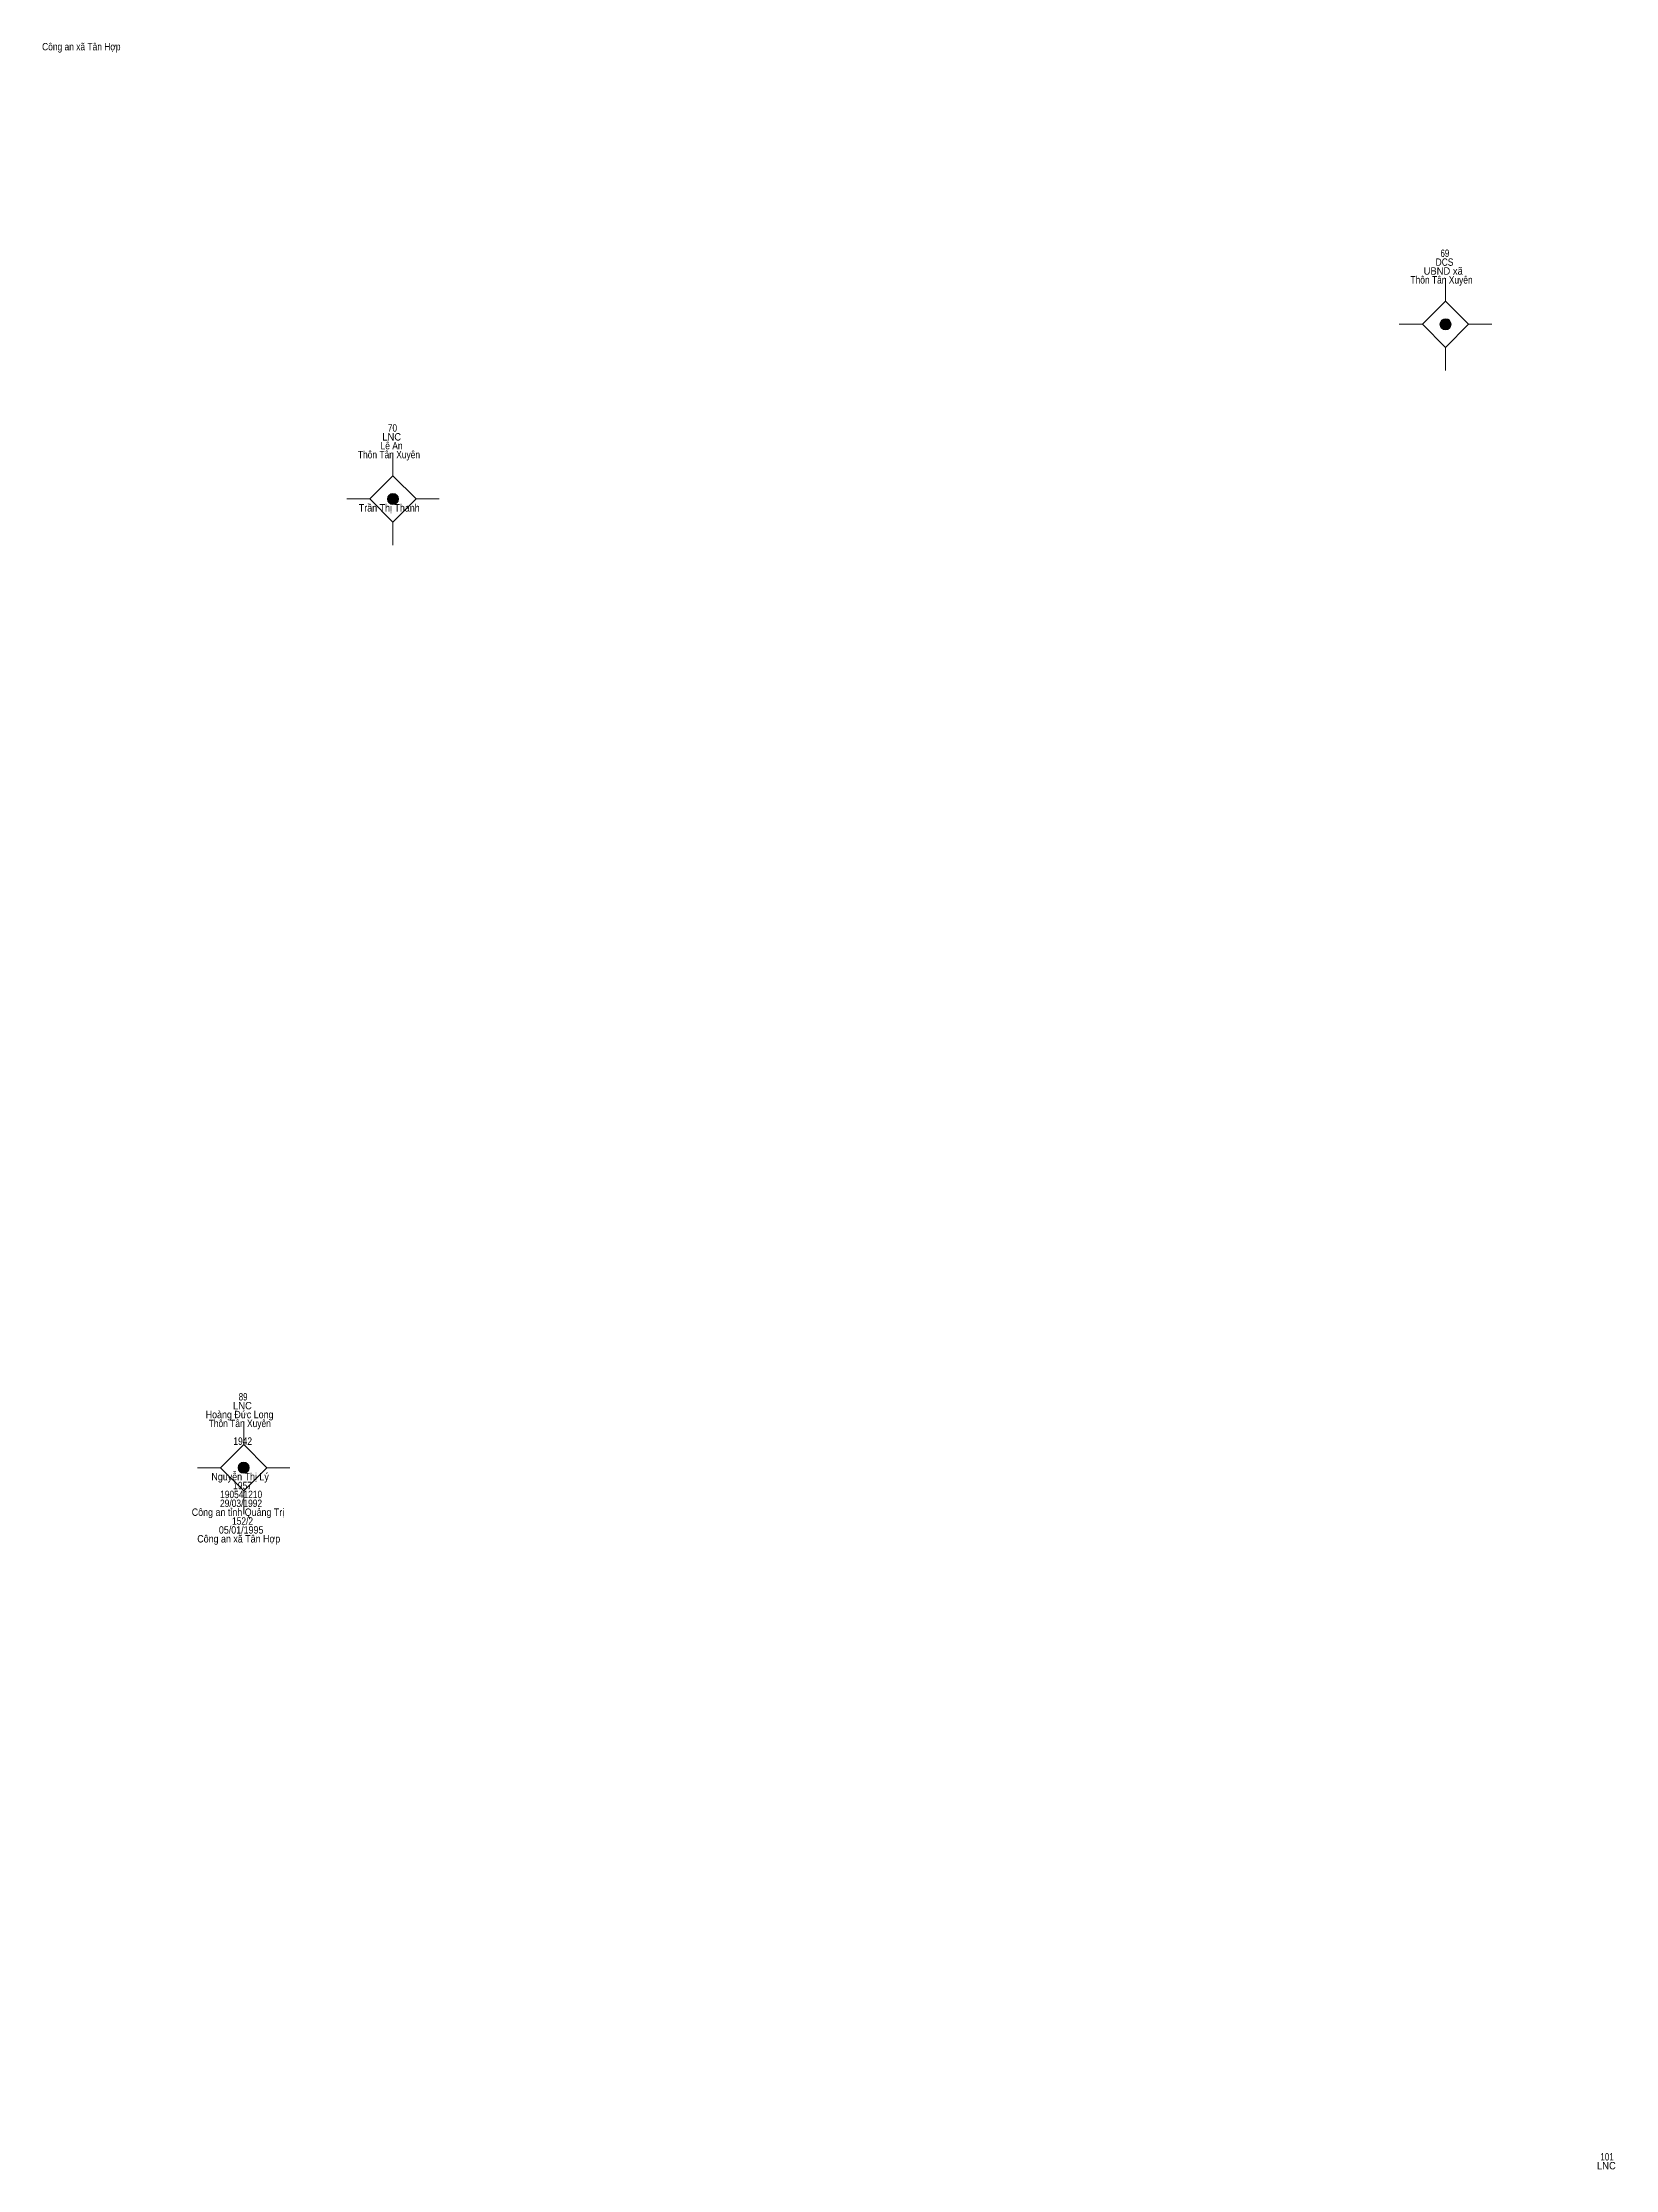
# Model space of a CAD drawing. Header units: metres. Extents: x 550999 to 552168, y 1840994 to 1841978.
# Drawn here: x 551957.9 to 552042.9, y 1841459.2 to 1841574.2 of the extents above; entities that cross this region are included whole.
import ezdxf
from ezdxf.enums import TextEntityAlignment as Align

# ---------------------------------------------------------------- set-up
doc = ezdxf.new("R2010")
doc.units = ezdxf.units.M
doc.header["$LTSCALE"] = 0.16
doc.layers.add('11', color=7, linetype='Continuous', lineweight=13)
doc.layers.add('15', color=7, linetype='Continuous')

msp = doc.modelspace()

# ---------------------------------------------------------------- hatches: boundary and pattern name
at = {"layer": '11'}
for points in [[(552034.0295, 1841558.96, 1), (552033.4295, 1841558.96, 1)], [(551977.1095, 1841549.51, 1), (551976.5095, 1841549.51, 1)], [(551969.0395, 1841497.12, 1), (551968.4395, 1841497.12, 1)]]:
    msp.add_hatch(color=256, dxfattribs=at).paths.add_polyline_path(points)

# ---------------------------------------------------------------- linework, layer by layer
for p, q in [((552033.73, 1841561.46), (552033.73, 1841560.21)), ((552032.48, 1841558.96), (552031.23, 1841558.96)), ((552036.23, 1841558.96), (552034.98, 1841558.96)), ((552033.73, 1841557.71), (552033.73, 1841556.46)), ((551976.81, 1841552.01), (551976.81, 1841550.76)), ((551975.56, 1841549.51), (551974.31, 1841549.51)), ((551979.31, 1841549.51), (551978.06, 1841549.51)), ((551976.81, 1841548.26), (551976.81, 1841547.01)), ((551968.74, 1841499.62), (551968.74, 1841498.37)), ((551967.49, 1841497.12), (551966.24, 1841497.12)), ((551971.24, 1841497.12), (551969.99, 1841497.12)), ((551968.74, 1841495.87), (551968.74, 1841494.62))]:
    msp.add_line(p, q, dxfattribs=at)
for points in [[(552033.73, 1841560.21), (552032.48, 1841558.96), (552033.73, 1841557.71), (552034.98, 1841558.96)], [(551976.81, 1841550.76), (551975.56, 1841549.51), (551976.81, 1841548.26), (551978.06, 1841549.51)], [(551968.74, 1841498.37), (551967.49, 1841497.12), (551968.74, 1841495.87), (551969.99, 1841497.12)]]:
    msp.add_lwpolyline(points, close=True, dxfattribs=at)
for centre in [(552033.7295, 1841558.96), (551976.8095, 1841549.51), (551968.7395, 1841497.12)]:
    msp.add_circle(centre, 0.3, dxfattribs=at)

# ---------------------------------------------------------------- texts
at = {"layer": '15'}
for s, width, p in [('Công an xã Tân Hợp ', 0.85, (551960.02, 1841573.77)), ('69', 0.8, (552033.695, 1841562.6)), ('UBND xã', 0.95, (552033.605, 1841561.64)), ('DCS', 0.85, (552033.675, 1841562.12)), ('Thôn Tân Xuyên', 0.85, (552033.515, 1841561.16)), ('Lê An', 0.85, (551976.735, 1841552.19)), ('LNC', 0.95, (551976.74, 1841552.67)), ('70', 0.85, (551976.78, 1841553.15)), ('Thôn Tân Xuyên', 0.85, (551976.595, 1841551.71)), ('Trần Thị Thanh', 0.9, (551976.61, 1841548.83)), ('LNC', 0.95, (551968.67, 1841500.28)), ('89', 0.8, (551968.705, 1841500.76)), ('Hoàng Đức Long', 0.9, (551968.515, 1841499.8)), ('Thôn Tân Xuyên', 0.85, (551968.525, 1841499.32)), ('1942', 0.85, (551968.685, 1841498.36)), ('Nguyễn Thị Lý', 0.9, (551968.545, 1841496.44)), ('1957', 0.85, (551968.675, 1841495.96)), ('Công an tỉnh Quảng Trị', 0.9, (551968.43, 1841494.52)), ('29/03/1992', 0.85, (551968.595, 1841495)), ('190541210', 0.85, (551968.6, 1841495.48)), ('05/01/1995', 0.9, (551968.6, 1841493.56)), ('152/2', 0.85, (551968.675, 1841494.04)), ('Công an xã Tân Hợp', 0.9, (551968.47, 1841493.08)), ('LNC', 0.95, (552042.43, 1841459.18)), ('101', 0.8, (552042.465, 1841459.66))]:
    msp.add_text(s, height=0.4, dxfattribs=dict(at, width=width)).set_placement(p, align=Align.CENTER)

doc.saveas('drawing.dxf')
